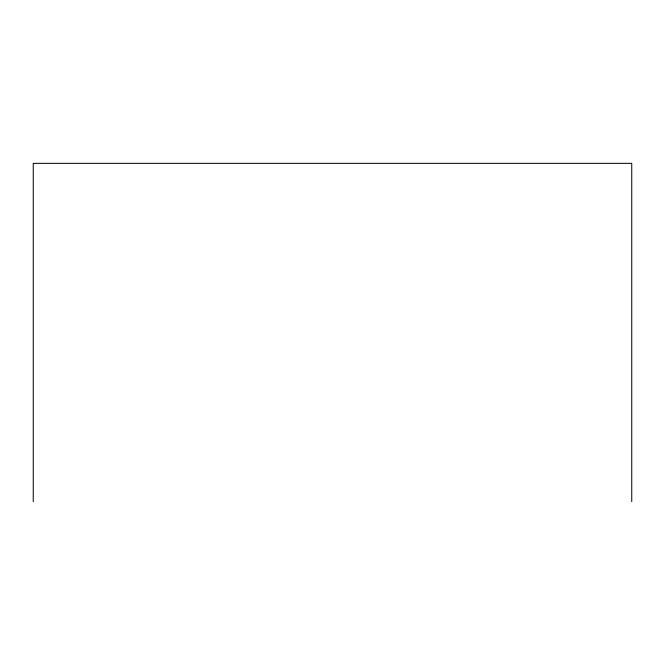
<?xml version="1.0" encoding="UTF-8"?>
<svg xmlns="http://www.w3.org/2000/svg" width="665" height="665" viewBox="0 0 665 665"><rect width="100%" height="100%" fill="white"/><g stroke="black" fill="none" stroke-linecap="round" stroke-linejoin="round"><path stroke-width="1" d="M631.75 501.651L631.75 163.349L33.25 163.349L33.25 501.651"/></g></svg>
